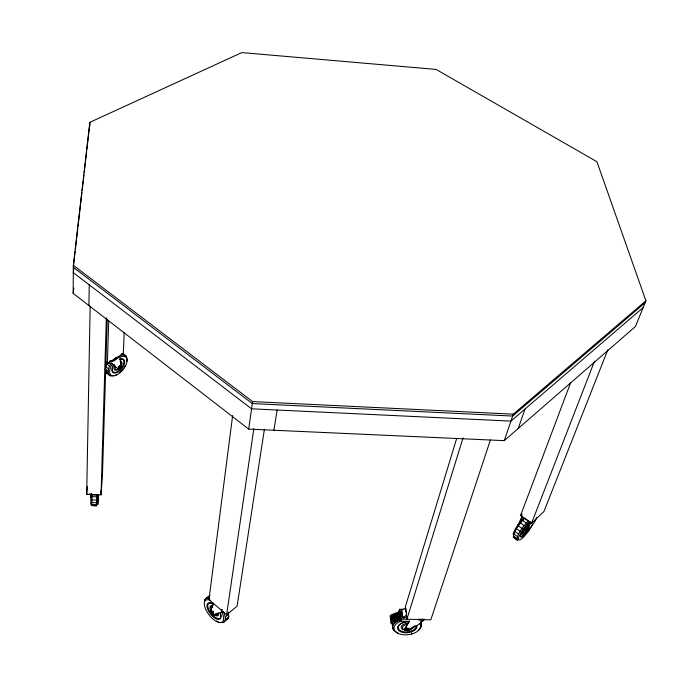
<?xml version="1.0" encoding="UTF-8"?>
<svg xmlns="http://www.w3.org/2000/svg" width="680" height="680" viewBox="0 0 680 680"><rect width="100%" height="100%" fill="white"/><g stroke="black" fill="none" stroke-linecap="round" stroke-linejoin="round"><path stroke-width="1.02" d="M516.919 539.716C517.896 532.304 523.506 526.244 528.335 520.854L524.705 518.219C519.877 523.591 514.259 529.652 513.323 537.072L517.48 540.269L513.323 537.072M73.168 293.377L73.347 265.293L89.82 122.341L241.816 52.589L436.041 69.403L596.913 161.695L645.915 300.806L635.417 326.536L504.254 440.648L248.684 429.105L73.168 293.377L73.763 288.116M91.74 505.521L96.534 505.784L91.74 505.521L92.081 493.96M89.752 126.369L89.82 122.341M96.441 505.69L96.772 495.04M88.893 305.532L89.25 284.844M107.253 319.065L102.408 476.892L101.022 494.87L86.691 494.335L90.142 306.332M91.162 494.419L91.179 496.358L91.46 493.62M101.022 494.87L106.335 317.892M124.21 332.401L123.293 353.566L107.372 363.298L108.715 320.986M97.979 497.369L97.971 501.194L98.472 495.754M98.226 494.666L98.226 496.604L98.404 494.912M90.891 497.106L90.984 494.946M98.073 495.21L97.775 504.662L98.609 495.065M90.941 493.731L90.729 504.407M97.92 496.46L98.005 494.81M397.825 633.241L393.524 630.096L392.7 628.065L392.496 622.803M91.316 497.556L91.477 495.499M97.614 498.984L97.75 497.429M97.801 495.592L97.572 497.692M86.691 494.335L87.388 486.336M421.243 621.341L421.447 626.594L418.2 630.683M74.426 257.848L73.338 267.317L252.314 403.563L512.678 416.058L645.167 302.651M74.664 255.748L75.148 251.541M75.395 249.432L76.483 239.972M76.721 237.864L77.809 228.403M78.055 226.304L81.923 192.653M82.169 190.544L83.257 181.084M83.496 178.976L83.98 174.769M84.218 172.669L85.306 163.2M85.553 161.101L86.641 151.64M86.878 149.532L89.785 124.295M73.788 268.455L73.304 272.663L251.566 408.816L510.943 421.115L643.161 307.555M232.636 415.591L208.972 599.598L226.619 614.788L237.099 606.135L264.401 429.326M248.684 429.105L252.595 401.582L73.347 265.293M226.619 614.788L253.87 428.459M114.138 375.725L110.712 375.912L109.259 375.02C106.701 371.348 109.123 366.648 111.146 363.307M273.887 430.245L277.159 410.031M120.096 367.531L118.694 367.931L120.615 366.103A1.343 0.68 -50.7 0 1 119.969 367.676L118.669 367.863L119.34 366.35A1.343 0.68 -50.7 0 1 120.623 366.095L120.776 366.223A1.343 0.68 -50.7 0 1 119.62 368.152A1.343 0.68 -50.7 0 1 119.076 366.996A1.343 0.68 -50.7 0 1 120.776 366.223A4.148 3.417 -23.5 0 1 118.847 368.05L119.416 366.299M126.82 361.318C127.899 358.164 126.055 355.122 123.182 353.727M91.843 505.614L91.996 504.756M89.862 494.054L89.275 494.037M526.49 531.335L527.391 530.885M456.696 438.413L405.348 606.858L405.994 612.017M463.063 437.877L406.903 619.233L406.257 614.082M204.34 601.417L204.969 599.496L209.771 595.51L204.969 599.496M490.399 440.002L430.805 619.82L400.962 619.063L399.747 621.137L409.368 621.375L405.059 628.626A2.745 1.538 -6.6 0 0 406.053 630.505A2.745 1.538 -6.6 0 0 409.606 629.927L418.548 624.546L422.433 621.18A6.468 5.236 21.5 0 0 424.507 619.233M504.254 440.648L513.323 414.154L645.915 300.806M536.758 517.463L534.965 521.415L528.496 530.663A2.525 0.552 -54.2 0 1 526.473 533.027A2.525 0.552 -54.2 0 1 526.362 531.972L530.961 522.146M518.202 428.519L525.019 409.028M223.456 611.617L225.284 617.032L225.326 619.548L224.647 621.443L223.295 622.574L219.793 622.514M226.746 619.71L228.106 618.571L228.794 616.683L228.259 612.17M118.439 366.817L118.345 367.642M607.894 349.588L543.983 511.402L531.505 523.354L520.6 515.432L570.639 382.695M525.997 529.907L526.635 528.989L526.252 529.975M531.505 523.354L594.515 361.165M222.853 611.915L213.979 614.678A2.796 1.258 52.2 0 1 211.438 613.233A2.796 1.258 52.2 0 1 210.536 610.342L213.375 603.228M211.361 609.025L213.665 603.245M522.333 515.89L517.803 525.725A2.516 0.57 -54.2 0 0 517.497 526.779M519.554 523.235L522.58 516.664M525.895 532.771A2.525 0.552 -54.2 0 1 525.912 531.641L530.298 522.265M518.041 525.368L519.222 523.736M527.314 530.885L528.428 529.975L526.719 532.227L528.402 529.915L526.779 532.211L527.969 531.02M392.853 625.898L393.992 623.747L398.149 620.5M526.711 530.91L526.277 531.819L526.643 531.598M213.367 613.598L212.865 611.864A1.573 0.705 52.2 0 0 211.352 611.15L211.166 611.303A4.819 4.378 49.1 0 0 213.18 613.751L212.823 613.649M526.447 531.241L526.804 530.655M124.075 367.616L125.129 365.78M403.835 609.356L399.763 609.246L398.616 611.838L400.528 611.889M398.616 611.838L399.619 610.113L400.69 618.894L399.747 621.137M518.542 524.943L518.177 525.104A4.437 2.125 29.3 0 1 519.146 524.331M405.059 628.626L409.3 620.857M528.02 530.952C525.487 535.44 528.428 528.233 528.394 530.791A4.446 2.125 29.3 0 1 527.119 531.633L526.923 531.488M528.59 529.473L529.678 527.748M407.575 629.943L408.995 629.204L408.289 628.277A1.522 0.858 -6.6 0 0 406.3 628.694A1.522 0.858 -6.6 0 0 406.546 629.825L406.716 629.892A1.538 0.867 -6.6 0 1 406.164 628.745L406.376 628.626M518.704 524.739L519.137 524.178M122.077 370.217L123.08 368.917M518.755 524.637L519.206 524.093M526.269 529.218L525.317 530.783L525.904 530.425M406.716 629.892L406.742 630.113A1.538 0.867 -6.6 0 0 409.088 629.196A1.538 0.867 -6.6 0 0 406.793 628.617A1.538 0.867 -6.6 0 0 406.776 630.122A4.752 2.244 -76.9 0 0 408.323 628.498L407.499 629.085M119.773 372.512L121.499 370.796M420.418 622.37L421.549 621.256M406.173 628.244L406.308 628.108A1.522 0.858 -6.6 0 1 406.606 627.938M520.6 515.432L522.07 514.046M225.326 619.548L228.794 616.683M223.295 622.574L228.106 618.571M225.284 617.032L228.76 614.159M213.979 614.678L218.858 612.892M210.536 610.342L210.978 609.986A2.796 1.258 52.2 0 0 211.012 611.371M206.278 598.315L208.173 597.958L209.567 596.836M411.145 628.346L415.14 625.685M408.62 629.595L409.046 628.915L408.178 628.269M391.74 615.315L390.949 615.765L391.654 621.902L399.95 618.808L399.202 612.671L391.74 615.315L392.462 621.452M114.894 375.547L117.325 374.323M403.682 618.043L406.895 616.513M408.187 629.808L407.651 629.935M423.045 619.412L419.993 620.058L417.358 619.48M422.433 621.18L422.11 620.704M106.148 362.117A5.661 3.935 1.5 0 0 111.537 363.426L118.056 368.824A2.389 1.216 -50.7 0 0 120.249 368.152A2.389 1.216 -50.7 0 0 121.371 365.543L120.054 356.567L114.223 360.647L111.605 361.539A5.661 3.935 1.6 0 1 110.126 361.599M112.217 360.689L111.401 360.876A4.7 3.264 1.6 0 1 110.177 360.927M120.47 355.317L122.723 354.807L126.046 355.971M404.09 617.848L402.466 617.806L401.574 610.581M399.687 620.619L401.608 620.67M91.936 496.655L96.679 496.825M91.8 499.894L96.534 500.072M91.715 502.571L96.441 502.741M91.689 504.492L96.416 504.662M252.595 401.582L513.323 414.154M208.173 597.958L209.737 598.289M406.164 628.745L406.19 628.966A4.819 3.281 46.1 0 0 408.867 629.646L408.841 629.425M212.925 613.666L213.469 613.096L212.781 611.788M221.527 609.518L222.496 609.884M216.368 620.985L219.002 622.336M108.12 371.374L105.255 369.096L106.411 372.75L110.712 375.912M522.623 520.379L526.252 523.013M520.455 522.971L524.085 525.615M528.045 530.34L528.496 530.663M518.364 525.818L521.994 528.471M525.912 531.641L526.362 531.972M516.486 528.717L520.106 531.369M514.947 531.471L518.568 534.123M513.867 533.885L517.48 536.537M400.163 611.966A18.861 10.65 -6.6 0 0 390.133 615.731L390.966 622.948L392.02 623.721A19.142 10.727 -6.6 0 1 400.052 620.406M513.315 535.798L516.919 538.45M122.477 353.353L124.627 355.036M121.286 353.685L122.723 354.807M120.734 363.341L121.371 365.543M118.056 368.824L117.7 368.543A2.389 1.216 -50.7 0 0 119.671 368.075M105.799 362.058L107.372 363.298M109.556 366.103L106.683 363.825L105.655 366.579L108.519 368.857M105.519 371.195L108.375 373.473M106.411 372.75L109.259 375.02M108.775 362.916A5.117 3.562 1.5 0 0 111.427 363.052L115.302 366.52M211.404 611.218L211.352 611.15A1.573 0.705 52.2 0 0 211.862 612.884L212.865 611.864L211.735 612.697M392.768 625.303L392.216 623.942L392.7 628.065M420.886 622.379L421.659 624.427M120.029 358.538L120.445 361.42M411.629 632.961L411.765 633.998M409.606 629.927L409.547 629.408A2.745 1.538 -6.6 0 1 409.02 629.722M401.574 614.847L401.829 616.887M399.763 609.246L400.962 619.063M398.191 612.901L398.93 619.038M397.197 613.164L397.936 619.302M396.219 613.453L396.958 619.59M395.267 613.768L395.998 619.913M394.341 614.116L395.072 620.262M393.44 614.49L394.162 620.636M392.572 614.89L393.295 621.035M393.286 628.039L393.524 630.096M408.382 629.952A2.745 1.538 -6.6 0 1 406.3 630.062M405.705 629.892A2.745 1.538 -6.6 0 1 405 628.108M390.966 622.948A18.947 10.625 -6.5 0 1 401.047 619.191M419.883 623.738A13.387 7.522 -6.6 0 1 412.293 633.845A13.387 7.522 -6.6 0 1 395.19 631.337A13.387 7.522 -6.6 0 1 401.175 621.001M413.194 626.909A6.086 3.417 -6.6 0 1 409.275 629.825M407.728 630.139A6.086 3.417 -6.6 0 1 401.192 627.062A6.086 3.417 -6.6 0 1 408.323 623.288M406.113 627.249A1.216 0.68 -6.6 0 1 406.376 626.909M411.731 628.125A4.921 2.762 -6.6 0 1 411.034 628.788M410.091 629.348A4.921 2.762 -6.6 0 1 408.952 629.765M407.711 630.012A4.921 2.762 -6.6 0 1 402.433 627.895A4.921 2.762 -6.6 0 1 406.912 624.546M416.967 626.067A9.741 5.474 -6.6 0 1 407.209 632.757A9.741 5.474 -6.6 0 1 397.655 627.495A9.741 5.474 -6.6 0 1 409.046 621.707M416.296 625.625A9.129 5.134 -6.6 0 1 408.212 631.788A9.129 5.134 -6.6 0 1 398.242 628.167A9.129 5.134 -6.6 0 1 405.705 621.784M406.495 621.664A9.129 5.134 -6.6 0 1 408.875 621.537M421.829 619.208A6.486 5.236 21.3 0 1 418.565 619.131M423.164 619.055A6.486 5.236 21.3 0 1 418.447 619.48M518.313 525.351A4.378 3.647 55.8 0 1 519.112 523.872M532.601 523.991A12.333 2.703 -54.2 0 1 522.197 538.305A12.333 2.703 -54.2 0 1 519.571 535.313A12.333 2.703 -54.2 0 1 530.137 521.178M523.438 533.715A5.601 1.232 -54.2 0 1 522.52 532.287A5.601 1.232 -54.2 0 1 526.609 526.38A5.601 1.232 -54.2 0 1 528.929 525.776M525.071 532.151A5.601 1.232 -54.2 0 1 524.203 533.052M513.102 534.369A12.308 2.754 -54.2 0 1 523.532 518.262M528.734 526.83A4.53 0.994 -54.2 0 1 528.538 527.476M526.328 531.123A4.53 0.994 -54.2 0 1 523.251 533.426A4.53 0.994 -54.2 0 1 525.665 528.692A4.53 0.994 -54.2 0 1 528.742 526.396M529.269 528.513A8.968 1.972 -54.2 0 1 528.029 530.425M526.175 532.89A8.968 1.972 -54.2 0 1 520.565 536.937A8.968 1.972 -54.2 0 1 524.56 528.513A8.968 1.972 -54.2 0 1 531.08 522.563M526.159 531.819A8.406 1.844 -54.2 0 1 520.438 536.12M520.803 534.131A8.406 1.844 -54.2 0 1 521.483 532.619M522.444 530.902A8.406 1.844 -54.2 0 1 523.617 529.091M524.042 528.496A8.406 1.844 -54.2 0 1 524.917 527.314M526.269 525.7A8.406 1.844 -54.2 0 1 528.726 523.354M120.267 366.137A1.326 0.671 -50.7 0 1 120.224 366.401M120.003 365.661A1.326 0.671 -50.7 0 1 120.147 365.755M121.014 365.262A2.389 1.216 -50.7 0 1 120.785 366.63M114.376 359.499A4.7 3.264 1.6 0 1 113.577 360.137M114.384 359.125A4.7 3.264 1.6 0 1 113.585 359.762M120.071 366.265A1.062 0.535 -50.7 0 1 120.029 366.469M118.856 367.642A1.062 0.535 -50.7 0 1 118.694 367.625M118.524 367.03A1.062 0.535 -50.7 0 1 118.609 366.8M119.773 359.423A7.947 4.054 -50.6 0 1 123.675 363.673A7.947 4.054 -50.6 0 1 116.263 372.079A7.947 4.054 -50.6 0 1 112.328 367.872M112.973 366.154A7.947 4.054 -50.6 0 1 113.959 364.412M120.131 361.326A5.296 2.703 -50.6 0 1 120.708 366.656M117.878 369.461A5.296 2.703 -50.6 0 1 114.52 369.733A5.296 2.703 -50.6 0 1 114.656 366.019M120.249 359.278A8.483 4.318 -50.6 0 1 123.981 365.024A8.483 4.318 -50.6 0 1 114.529 373.142A8.483 4.318 -50.6 0 1 114.044 364.599M120.717 362.525A4.284 2.184 -50.6 0 1 121.074 365.832M119.085 368.424A4.284 2.184 -50.6 0 1 115.761 369.435A4.284 2.184 -50.6 0 1 115.659 366.256M120.955 356.728A11.662 5.942 -50.6 0 1 126.072 364.642A11.662 5.942 -50.6 0 1 113.075 375.793A11.662 5.942 -50.6 0 1 112.412 364.055M116.11 357.195A5.67 3.935 1.6 0 1 110.151 360.842M116.102 357.578A5.67 3.935 1.6 0 1 110.134 361.216M213.12 614.031A2.796 1.258 52.2 0 1 212.1 613.156M212.942 611.159A1.556 0.697 52.2 0 1 213.222 611.431M221.527 611.498A13.651 6.171 52.2 0 1 219.343 622.489A13.651 6.171 52.2 0 1 205.487 608.863A13.651 6.171 52.2 0 1 210.001 600.159M218.705 613.538A6.205 2.805 52.2 0 1 213.869 614.354M210.928 610.649A6.205 2.805 52.2 0 1 212.577 605.812M217.439 613.377A5.015 2.269 52.2 0 1 214.455 614.737M211.148 611.048A5.015 2.269 52.2 0 1 212.483 607.138M220.388 613.556A9.928 4.488 52.2 0 1 216.189 618.868A9.928 4.488 52.2 0 1 207.102 607.427A9.928 4.488 52.2 0 1 212.84 604.053M220.422 613.045A9.299 4.208 52.2 0 1 216.478 618.027A9.299 4.208 52.2 0 1 207.961 607.308A9.299 4.208 52.2 0 1 213.341 604.146M100.98 491.742A4.505 1.445 2.5 0 1 100.989 492.226M100.997 491.045A4.59 4.276 -9.6 0 1 100.989 492.464M95.846 494.912A6.247 4.769 -1.4 0 1 91.137 494.258M528.164 529.975L527.153 532.312A4.378 3.655 55.5 0 0 528.36 530.119L528.164 529.975M405.748 608.115L401.736 610.037L402.628 617.262L406.657 615.34L405.748 608.115M212.492 613.462L211.981 613.02L212.492 613.462M119.493 366.469L120.131 367.795A4.054 0.842 45.5 0 0 119.493 366.469M211.106 612.009A1.598 0.722 52.2 0 0 213.019 613.844A1.598 0.722 52.2 0 0 212.415 611.711A1.598 0.722 52.2 0 0 211.106 612.009"/></g></svg>
